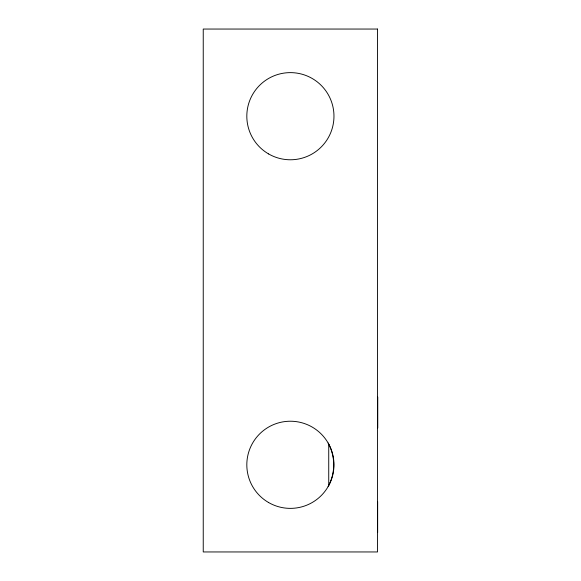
<?xml version="1.0" encoding="UTF-8"?>
<svg xmlns="http://www.w3.org/2000/svg" width="581" height="581" viewBox="0 0 581 581"><rect width="100%" height="100%" fill="white"/><g stroke="black" fill="none" stroke-linecap="round" stroke-linejoin="round"><path stroke-width="0.87" d="M328.127 486.587C335.571 473.174 335.571 456.426 328.127 443.012M377.759 396.997L377.759 428.023M377.657 501.577L377.657 532.603M328.737 444.48L328.737 485.12M377.541 29.05L203.241 29.05L203.241 551.95L377.541 551.95L377.541 29.05M268.604 502.536A43.575 43.575 0 0 0 333.966 464.8A43.575 43.575 0 0 0 268.604 427.064A43.575 43.575 0 0 0 268.604 502.536M268.604 153.936A43.575 43.575 0 0 0 333.966 116.2A43.575 43.575 0 0 0 268.604 78.464A43.575 43.575 0 0 0 268.604 153.936"/></g></svg>
